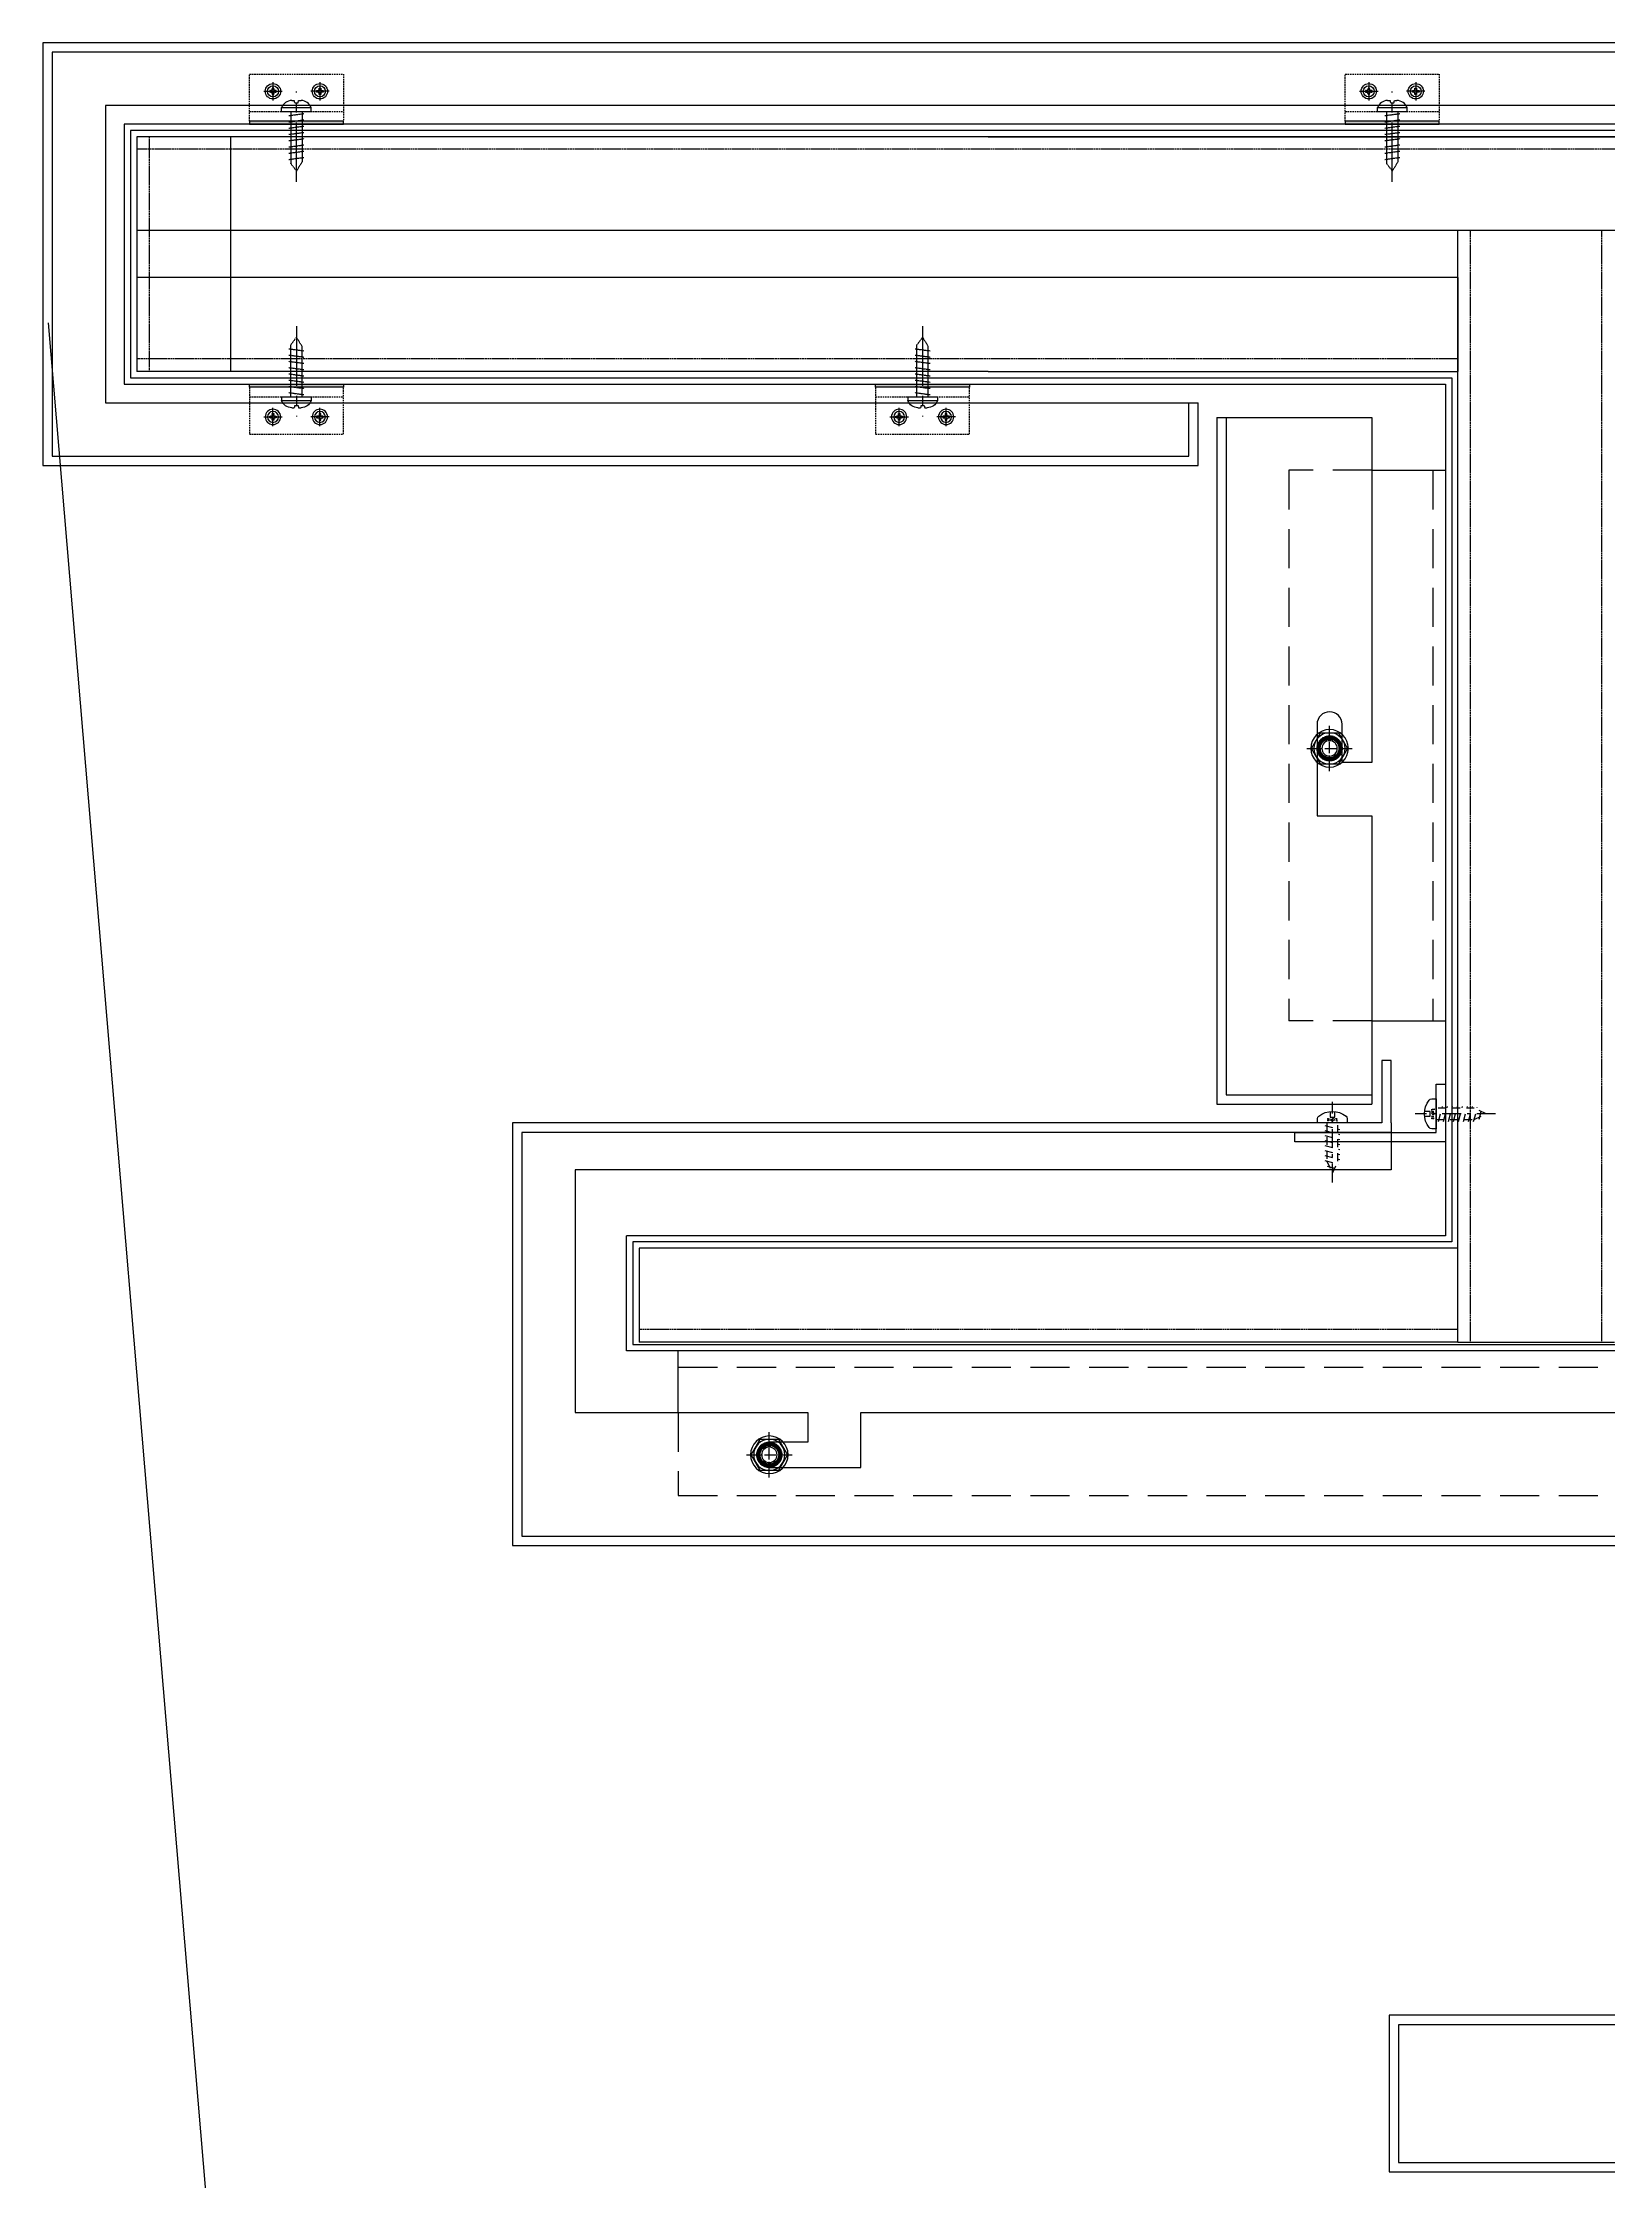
# Model space of a CAD drawing. Header units: millimetres. Extents: x 0 to 119933, y -45162 to 41221.
# Drawn here: x 35800 to 36300, y 1144 to 1827 of the extents above; entities that cross this region are included whole.
import ezdxf
from ezdxf.enums import TextEntityAlignment as Align

# ---------------------------------------------------------------- set-up
doc = ezdxf.new("R2010")
doc.units = ezdxf.units.MM
for name, pattern in [('( Dashed )', [0.75, 0.5, -0.25]), ('ACAD_ISO04W100', [30, 24, -3, 0, -3]), ('CENTER', [2, 1.25, -0.25, 0.25, -0.25]), ('CENTER-PISA', [11, 6, -2, 1, -2]), ('CENTER2', [28.575000000000003, 19.05, -3.175, 3.175, -3.175]), ('DASHED', [0.75, 0.5, -0.25]), ('HIDDEN', [0.375, 0.25, -0.125]), ('HIDDEN-PISA', [4.5, 2.5, -2]), ('HIDDEN2', [0.1875, 0.125, -0.0625])]:
    doc.linetypes.add(name, pattern=pattern)
doc.layers.get('DEFPOINTS').update_dxf_attribs({"color": 166})
for name, color, linetype in [('AXIS', 1, 'ACAD_ISO04W100'), ('CASTFIX', 1, 'Continuous'), ('F-Alum', 4, 'Continuous'), ('F-hatch', 8, 'Continuous'), ('F-Misc', 8, 'Continuous'), ('F-steel', 3, 'Continuous'), ('F_ALUM', 4, 'Continuous'), ('F_FIXS', 1, 'Continuous'), ('F_STEL', 3, 'Continuous'), ('HIDDEN', 1, 'HIDDEN'), ('中心线', 1, 'CENTER2'), ('螺栓钉类', 241, 'Continuous')]:
    doc.layers.add(name, color=color, linetype=linetype)
doc.styles.add('ROMANS', font='simplex.shx', dxfattribs={"width": 0.8, "bigfont": 'hztxt.shx'})

# ---------------------------------------------------------------- blocks, each defined once
blk = doc.blocks.new('*U74')
at = {"layer": '中心线', "color": 1, "linetype": 'CENTER', "ltscale": 2.880967836669056}
for p, q in [((0, 7.261888359942759), (0, -7.261888359942759)), ((7.261888359942532, 0), (-7.261888359942532, 0))]:
    blk.add_line(p, q, dxfattribs=at)
at = {"layer": '螺栓钉类', "linetype": 'ByBlock'}
blk.add_lwpolyline([(5, 2.886751345947687), (0, 5.773502691895828), (-5, 2.886751345947687), (-5, -2.886751345948596), (0, -5.773502691896738), (5, -2.886751345948596)], close=True, dxfattribs=at)
for centre, radius in [((-0.0182613354672867, 2.273736754432321e-13), 6), ((0, 0), 5), ((0, 0), 2.45873412263461)]:
    blk.add_circle(centre, radius, dxfattribs=at)
blk.add_arc((0, 0), 3, 270, 180, dxfattribs=at)
blk = doc.blocks.new('#10x16_Pan')
at = {"color": 8, "linetype": 'HIDDEN-PISA'}
for p, q in [((0.8138438763298268, 2.400000000000318), (2.099999999999227, -2.399999999999693)), ((2.41384387632985, 2.400000000000318), (3.69999999999925, -2.399999999999693)), ((4.013843876329872, 2.400000000000318), (5.299999999999272, -2.399999999999693)), ((5.613843876329895, 2.400000000000318), (6.899999999999295, -2.399999999999693)), ((7.213843876329918, 2.400000000000318), (8.499999999999318, -2.399999999999693)), ((8.81384387632994, 2.400000000000318), (10.09999999999934, -2.399999999999693)), ((10.41384387632996, 2.400000000000318), (11.69999999999936, -2.399999999999693)), ((12.01384387632999, 2.400000000000318), (13.19201573850921, -1.996997249700655)), ((13.79835977367821, 1.711377296292767), (14.61269961616347, -1.327780370489904))]:
    blk.add_line(p, q, dxfattribs=at)
at = {"color": 0, "linetype": 'ByBlock'}
blk.add_lwpolyline([(0, 4.749999999999886), (-1.390168594290003, 4.749999999999886, 0.2285372899447186), (-2.172696025254254, 4.372616109497017, 0.3492883748538538), (-2.172696025254254, -4.372616109497244, 0.2285372899447485), (-1.390168594289833, -4.750000000000114), (0, -4.749999999999886)], format="xyb", close=True, dxfattribs=at)
at = {"color": 8, "linetype": 'HIDDEN-PISA'}
for points in [[(-3.659838021111909, 0.7499999999998863), (-1.849999999999966, 0.7499999999998863), (-1.850000000000023, -0.7500000000001137), (-3.659838021111909, -0.7500000000001137)], [(-6.252776074688882e-13, 1.790000000000305), (12.19999999999936, 1.790000000000305), (15.99999999999937, 2.842170943040401e-13), (12.19999999999925, -1.789999999999736), (-6.252776074688882e-13, -1.789999999999736)]]:
    blk.add_lwpolyline(points, dxfattribs=at)
at = {"layer": 'AXIS', "color": 8, "linetype": 'CENTER-PISA'}
blk.add_line((18.989094196, 2.842170943040401e-13), (-6.70000000000033, 2.842170943040401e-13), dxfattribs=at)
at = {"layer": 'DEFPOINTS', "color": 8, "linetype": 'ByBlock', "style": 'ROMANS', "width": 0.8}
blk.add_text('#10x16', height=0.75, rotation=90, dxfattribs=at).set_placement((-1, 2.273736754432321e-13), align=Align.MIDDLE)
blk = doc.blocks.new('ding1')
at = {"layer": 'CASTFIX', "color": 8, "linetype": 'HIDDEN2'}
for p, q in [((1212.880535677697, -4181.857616678883), (1214.680535677697, -4178.922834070187)), ((1214.680535677697, -4178.922834070187), (1216.480535677697, -4181.33858421964)), ((1217.080535677697, -4182.623013990795), (1212.280535677697, -4183.266124916723)), ((1217.080535677697, -4184.623013990795), (1212.280535677697, -4185.266124916723)), ((1217.080535677697, -4186.623013990795), (1212.280535677697, -4187.266124916723)), ((1212.880535677697, -4197.922834070187), (1212.880535677697, -4181.857616678883)), ((1216.480535677697, -4197.922834070187), (1216.480535677697, -4181.33858421964)), ((1217.080535677697, -4188.623013990795), (1212.280535677697, -4189.266124916723)), ((1217.080535677697, -4190.623013990795), (1212.280535677697, -4191.266124916723)), ((1217.080535677697, -4192.623013990795), (1212.280535677697, -4193.266124916723)), ((1217.080535677697, -4194.623013990795), (1212.280535677697, -4195.266124916723)), ((1217.080535677697, -4196.623013990795), (1212.280535677697, -4197.266124916723))]:
    blk.add_line(p, q, dxfattribs=at)
at = {"layer": 'CASTFIX', "color": 9, "linetype": 'CENTER2'}
blk.add_line((1214.680535677697, -4175.415606518631), (1214.680535677697, -4204.300201433828), dxfattribs=at)
at = {"layer": 'CASTFIX'}
for p, q in [((1209.930535677697, -4197.922834070187), (1209.930535677697, -4199.172834070187)), ((1219.430535677697, -4197.922834070187), (1209.930535677697, -4197.922834070187)), ((1219.430535677697, -4199.172834070187), (1209.930535677697, -4199.172834070187)), ((1219.430535677697, -4197.922834070187), (1219.430535677697, -4199.172834070187)), ((1213.980558336815, -4201.472834070186), (1213.180535677697, -4201.472834070186)), ((1214.18056401238, -4200.722834070186), (1213.980558336815, -4201.472834070186)), ((1215.180564012408, -4200.722834070186), (1214.18056401238, -4200.722834070186)), ((1215.180564012408, -4200.722834070186), (1215.380558336844, -4201.472834070186)), ((1216.180535677697, -4201.472834070186), (1215.380558336844, -4201.472834070186))]:
    blk.add_line(p, q, dxfattribs=at)
for centre, radius, start, end in [((1213.340443233555, -4197.800682089081), 3.675631999908295, 201.9199292038799, 267.5065728459988), ((1216.020628121838, -4197.800682089082), 3.675631999908523, 272.4934271540012, 338.080070796125)]:
    blk.add_arc(centre, radius, start, end, dxfattribs=at)
blk = doc.blocks.new('A$C20BB5686')
at = {"layer": 'F-hatch'}
blk.add_hatch(color=256, dxfattribs=at).paths.add_polyline_path([(0.9999999999417923, -15.0000000000291), (0.9999999999708962, 14.9999999999709), (-2.91038304567337e-11, 14.99999999996999), (-2.91038304567337e-11, -14.9999999999709)])
at = {"linetype": '( Dashed )'}
blk.add_line((4.039461135951569, 14.99999999997181), (4.039461135922465, -15.00000000002819), dxfattribs=at)
blk.add_lwpolyline([(0.9999999999417923, -15.0000000000291), (0.9999999999708962, 14.9999999999709), (15.9999999999709, 14.99999999989541), (15.99999999994179, -15.00000000004638), (0.9999999999417923, -15.0000000000291)], dxfattribs=at)
at = {"layer": 'F-hatch'}
blk.add_lwpolyline([(0.9999999999417923, -15.0000000000291), (0.9999999999708962, 14.9999999999709), (-2.91038304567337e-11, 14.99999999996999), (-2.91038304567337e-11, -14.9999999999709)], close=True, dxfattribs=at)
at = {"layer": 'F-Misc', "ltscale": 0.1}
for p, q in [((13.44999999995343, 7.499999999895408), (7.549999999988358, 7.499999999954525)), ((9.749999999970896, 7.749999999894499), (9.450000000011642, 7.749999999895408)), ((9.450000000011642, 7.749999999895408), (9.449999999982538, 7.249999999953616)), ((9.449999999982538, 7.249999999953616), (9.749999999941792, 7.249999999896318)), ((10.74999999994179, 8.550000000000182), (10.24999999994179, 8.550000000000182)), ((10.24999999994179, 8.550000000000182), (10.24999999994179, 8.249999999895408)), ((10.49999999994179, 10.44999999990705), (10.4999999999709, 4.549999999941974)), ((10.7499999999709, 8.249999999896318), (10.74999999994179, 8.550000000000182)), ((11.54999999995925, 7.74999999983811), (11.24999999994179, 7.749999999895408)), ((11.24999999994179, 7.249999999953616), (11.55000000001746, 7.249999999895408)), ((11.55000000001746, 7.249999999895408), (11.54999999995925, 7.74999999983811)), ((10.24999999994179, 6.7499999998372), (10.24999999994179, 6.44999999990705)), ((10.24999999994179, 6.44999999990705), (10.7499999999709, 6.449999999907959)), ((10.7499999999709, 6.449999999907959), (10.74999999994179, 6.7499999998372)), ((10.24999999991269, -6.450000000058026), (10.74999999994179, -6.450000000058026)), ((10.24999999994179, -6.749999999988177), (10.24999999991269, -6.450000000058026)), ((10.49999999994179, -10.45000000005803), (10.49999999994179, -4.55000000009295)), ((10.74999999994179, -6.450000000058026), (10.74999999994179, -6.750000000045475)), ((13.44999999995343, -7.500000000046384), (7.549999999930151, -7.499999999988177)), ((9.449999999953434, -7.249999999987267), (9.749999999941792, -7.250000000104592)), ((9.449999999953434, -7.750000000046384), (9.449999999953434, -7.249999999987267)), ((9.749999999941792, -7.750000000046384), (9.449999999953434, -7.750000000046384)), ((10.24999999994179, -8.550000000034743), (10.24999999994179, -8.250000000046384)), ((10.74999999994179, -8.550000000033833), (10.24999999994179, -8.550000000034743)), ((10.74999999994179, -8.249999999988177), (10.74999999994179, -8.550000000033833)), ((11.24999999994179, -7.249999999988177), (11.54999999998836, -7.250000000046384)), ((11.54999999998836, -7.750000000103682), (11.24999999994179, -7.750000000104592)), ((11.54999999998836, -7.250000000046384), (11.54999999998836, -7.750000000103682))]:
    blk.add_line(p, q, dxfattribs=at)
for centre, radius in [((10.4999999999709, 7.499999999953616), 2.45), ((10.4999999999709, 7.499999999953616), 1.75), ((10.49999999994179, -7.499999999988177), 2.45), ((10.49999999994179, -7.499999999988177), 1.75)]:
    blk.add_circle(centre, radius, dxfattribs=at)
for centre, start, end in [((9.749999999941792, 8.249999999895408), 270, 0), ((9.749999999941792, 6.749999999895408), 0, 90), ((11.24999999994179, 8.249999999953616), 180, 270), ((11.24999999994179, 6.749999999895408), 90, 180), ((9.749999999941792, -6.750000000046384), 270, 0), ((11.24999999994179, -6.750000000046384), 180, 270), ((9.749999999941792, -8.250000000046384), 0, 90), ((11.2499999999709, -8.249999999987267), 90, 180)]:
    blk.add_arc(centre, 0.4999999999999999, start, end, dxfattribs=at)
at = {"layer": 'F-Misc', "ltscale": 0.1, "extrusion": (0, 0, -1), "xscale": -0.9999999999999999, "zscale": -0.9999999999999999, "rotation": 270}
blk.add_blockref('ding1', (4193.88337293014, -1214.680535673776), dxfattribs=at)

msp = doc.modelspace()

# ---------------------------------------------------------------- hatches: boundary and pattern name
at = {"layer": 'HIDDEN'}
h = msp.add_hatch(dxfattribs=at)
h.set_pattern_fill('ANSI38', color=256, angle=90)
h.set_pattern_definition([(135, (-40069.70045983786, 41193.89926746904), (-0.08838834764831845, -0.08838834764831845), []), (225, (-40069.70045983786, 41193.89926746904), (-0.08838834764831847, -0.2651650429449553), [0.3125, -0.1875])])
edge = h.paths.add_edge_path()
edge.add_arc((36210.8141101604, 1602.098172584519), 4, 0, 360)
edge = h.paths.add_edge_path(flags=17)
edge.add_arc((36210.8141101604, 1602.098172584519), 3, 0, 360)
h = msp.add_hatch(dxfattribs=at)
h.set_pattern_fill('ANSI38', color=256, angle=90)
h.set_pattern_definition([(135, (-40248.64086227526, 40968.27253859863), (-0.08838834764831845, -0.08838834764831845), []), (225, (-40248.64086227526, 40968.27253859863), (-0.08838834764831847, -0.2651650429449553), [0.3125, -0.1875])])
edge = h.paths.add_edge_path()
edge.add_arc((36031.87370772299, 1376.471443714108), 4, 0, 360)
edge = h.paths.add_edge_path(flags=17)
edge.add_arc((36031.87370772299, 1376.471443714108), 3, 0, 360)

# ---------------------------------------------------------------- linework, layer by layer
at = {"layer": 'F-Alum'}
for p, q in [((35801.50255626143, 1738.059827239427, -0.2748995637435344), (35907.63457266025, 478.727097885363, -0.27489883814703)), ((36224.32717951562, 1690.912684612995, -0.274896112017359), (36247.82699979737, 1690.912689943914, -0.274896112017359)), ((36224.3141101604, 1515.140343289793, -0.274896112017359), (36247.81393044215, 1515.140348620713, -0.274896112017359)), ((36177.81411016529, 1491.471443718998, -0.274896112017359), (36224.3141101604, 1491.471443718998, -0.274896112017359)), ((36174.81411016529, 1488.471443718998, -0.274896112017359), (36224.3141101604, 1488.471443718998, -0.274896112017359))]:
    msp.add_line(p, q, dxfattribs=at)
at = {"layer": 'F-Alum', "color": 8, "linetype": 'DASHED', "ltscale": 25}
for p, q in [((36197.81100123277, 1690.912678597815, -0.274896112017359), (36197.79793187755, 1515.140337274614, -0.274896112017359)), ((36224.32717951562, 1690.912684612995, -0.274896112017359), (36197.81100123277, 1690.912678597815, -0.274896112017359)), ((36243.81100123277, 1690.912678597815, -0.274896112017359), (36243.7979318783, 1515.140347709705, -0.274896112017359)), ((36224.3141101604, 1515.140343289793, -0.274896112017359), (36197.79793187755, 1515.140337274614, -0.274896112017359)), ((36002.79160810204, 1404.467278539698, -0.274896112017359), (36408.97047539946, 1404.451045705791, -0.274896112017359)), ((36002.79161023122, 1389.971443714108, -0.2030247269891075), (36002.79058655252, 1363.467875343718, -0.1219666051086298)), ((36002.79058655252, 1363.467875343718, -0.1219666051086298), (36408.97047539946, 1363.451045705791, 0.09184786999237565))]:
    msp.add_line(p, q, dxfattribs=at)
at = {"layer": 'F-Alum'}
for points, elevation in [([(36224.3141101604, 1707.828142634331), (36224.3141101604, 1597.544549646787), (36214.8141101604, 1597.544549646787), (36214.8141101604, 1609.80643800681, 0.9999999999999999), (36206.8141101604, 1609.80643800681), (36206.8141101604, 1580.598172584549), (36224.3141101604, 1580.598172584549), (36224.3141101604, 1488.47144371894)], -0.5497922243243547), ([(35969.81411016529, 1389.971443714108), (36044.13559608301, 1389.971443714108), (36044.13559608301, 1380.471443714108), (36031.87370772299, 1380.471443714108, 0.9999999999999999), (36031.87370772299, 1372.471443714108), (36061.08197314525, 1372.471443714108), (36061.08197314525, 1389.971443714108), (36287.37162172078, 1389.971443714108)], -0.4421975751302856), ([(36286.87354724627, 1389.971443714108), (36340.57596138585, 1389.971443714108), (36340.57596138585, 1380.471443714108), (36328.31407302583, 1380.471443714108, 0.9999999999999999), (36328.31407302583, 1372.471443714108), (36357.52233844809, 1372.471443714108), (36357.52233844809, 1389.971443714108), (36449.8141101654, 1389.971443714108)], -0.4421975751302856)]:
    msp.add_lwpolyline(points, format="xyb", dxfattribs=dict(at, elevation=elevation))
at = {"layer": 'F-Alum', "ltscale": 250, "elevation": -0.274896112017359}
msp.add_lwpolyline([(36247.81393686781, 1476.471443718823), (36199.72640054364, 1476.471443718823), (36199.72640054364, 1479.471443718823), (36244.81393686781, 1479.471443718823), (36244.81393686781, 1494.864460335462), (36247.81393686781, 1494.864460335462)], close=True, dxfattribs=at)
at = {"layer": 'F-steel', "ltscale": 10}
for p, q in [((36693.7153394944, 1797.471441342437, -0.274896112017359), (35829.81411012536, 1797.471444774856, -0.274896112017359)), ((35829.81411016529, 1797.471443718998, -0.274896112017359), (35829.81411016529, 1722.471442663169, -0.274896112017359)), ((35859.81411016529, 1797.471443718998, -0.274896112017359), (35859.81411016529, 1722.471442663169, -0.274896112017359)), ((36101.81428121636, 1797.471441275178, 1.910278522719182), (36693.71533949446, 1797.471441275207, 1.910278522719182)), ((36693.71533949487, 1767.471441342437, -0.274896112017359), (35829.81411012536, 1767.471444774856, -0.274896112017359)), ((36251.81428121636, 1412.471614770038, 1.910278522719182), (36251.8142812163, 1767.471443098155, -0.5912228399889443)), ((36251.8142812163, 1752.471446162846, -0.274896112017359), (35829.81411012536, 1752.47144266314, -0.274896112017359)), ((36251.8142812163, 1752.471446162846, -0.274896112017359), (36251.8142812163, 1722.471446162788, 1.910278522719182)), ((36101.81428121642, 1722.471446162817, -0.274896112017359), (35829.81411012542, 1722.471442663169, -0.274896112017359)), ((36101.81428121636, 1722.471446162817, 1.910278522719182), (36251.8142812163, 1722.471446162788, 1.910278522719182)), ((35990.27657924755, 1442.471614770009, -0.274896112017359), (35990.27657924755, 1412.471614770038, -0.274896112017359)), ((36251.8142812163, 1442.471614770067, -0.274896112017359), (35990.27657924755, 1442.471614770009, -0.274896112017359)), ((36251.81428121642, 1412.471614770038, -0.274896112017359), (35990.27657924761, 1412.471614770038, -0.274896112017359)), ((36251.81428121636, 1412.471614770038, 1.910278522719182), (36301.81428121636, 1412.471614770038, 1.910278522719182))]:
    msp.add_line(p, q, dxfattribs=at)
at = {"layer": 'F_ALUM'}
for p, q in [((36165.81411016523, 1695.471443718998, -0.274896112017359), (36165.81411016523, 1712.471443718998, -0.274896112017359)), ((36168.81411016523, 1692.471443718998, -0.274896112017359), (36168.81411016523, 1712.471443718998, -0.274896112017359)), ((36174.81411016529, 1707.828142634331, -0.274896112017359), (36224.3141101604, 1707.828142634331, -0.5497922243243547)), ((36230.50842381385, 1502.471443718823, -0.274896112017359), (36227.50842381385, 1502.471443718823, -0.274896112017359)), ((36227.50842381385, 1502.471443718823, -0.274896112017359), (36227.50842381385, 1482.471443718823, -0.274896112017359)), ((36230.50842381385, 1482.471443718823, -0.274896112017359), (36230.50842381385, 1502.471443718823, -0.274896112017359)), ((36230.50842381385, 1482.471443718823, -0.274896112017359), (36230.50842381385, 1479.471443718823, -0.274896112017359)), ((36230.50842381385, 1482.471443718823, -0.274896112017359), (36230.50842381385, 1467.471443718823, -0.274896112017359)), ((36230.50842381385, 1467.471443718823, -0.274896112017359), (35969.81411016529, 1467.471443718998, -0.274896112017359)), ((35969.81411016529, 1467.471443718998, -0.274896112017359), (35969.81411016529, 1389.971443714108, -0.274896112017359)), ((36247.81394261686, 1446.471614770067, -0.274896112017359), (35986.27657924755, 1446.471614770009, -0.274896112017359)), ((36249.81394357979, 1444.471614770067, -0.274896112017359), (35988.27657924755, 1444.471614770009, -0.274896112017359)), ((36002.79161023122, 1389.971443714108, -0.2030247269891075), (36002.79160752747, 1409.728662264795, -0.274896112017359))]:
    msp.add_line(p, q, dxfattribs=at)
at = {"layer": 'F_ALUM', "elevation": -0.274896112017359}
for points in [[(36671.7167669193, 1827.471443718998), (35799.81411016529, 1827.471443718998), (35799.81411016529, 1692.471443718998), (36168.81411016523, 1692.471443718998)], [(36668.7167669193, 1824.471443718998), (35802.81411016529, 1824.471443718998), (35802.81411016529, 1695.471443718998), (36165.81411016523, 1695.471443718998)], [(36671.7167669193, 1807.471443718998), (35819.81411016529, 1807.471443718998), (35819.81411016529, 1712.471443718998), (36168.81411016523, 1712.471443718998)], [(36686.71677681606, 1801.471443718998), (35825.81411016529, 1801.471443718998), (35825.81411016529, 1718.471443718998), (36247.81388470012, 1718.471443718998), (36247.81394261686, 1446.471614770067)], [(36688.71677666751, 1799.471443718998), (35827.81411016529, 1799.471443718998), (35827.81411016529, 1720.471443718998), (36249.81388484396, 1720.471443718998), (36249.81394357979, 1444.471614770067)], [(36174.81411016529, 1707.828142634331), (36174.81411016529, 1488.471443718998)], [(36177.81411016529, 1707.828142634331), (36177.81411016529, 1491.471443718998)], [(36227.50842381385, 1482.471443718823), (35949.81411016529, 1482.471443718998), (35949.81411016529, 1347.471443718998), (36429.81411016529, 1347.471443718998), (36429.81411016529, 1197.471443718998), (36429.81411016529, 1197.471443718998), (36429.81411016529, 1147.471443718998), (36979.31411014212, 1147.471443718998)], [(36230.50842381385, 1479.471443718823), (35952.81411016529, 1479.471443718998), (35952.81411016529, 1350.471443718998), (36432.81411016529, 1350.471443718998), (36432.81411016529, 1194.471443718998), (36432.81411016529, 1194.471443718998), (36432.81411016529, 1150.471443718998), (36979.31411013292, 1150.471443718998)], [(36878.52969730808, 1167.471444502153), (36456.31392884668, 1167.471442433074), (36456.31390838261, 1409.728711794131), (35986.27657924755, 1409.728660461173), (35986.27657924755, 1446.471614770009)], [(35988.27657924755, 1444.471614770009), (35988.27657924755, 1411.728661230562), (36458.3139087251, 1411.728712507873), (36458.31392916694, 1169.471443485701), (36876.52969729831, 1169.471445051633)]]:
    msp.add_lwpolyline(points, dxfattribs=at)
for points in [[(36429.81411016529, 1197.471443718998), (36229.81411016529, 1197.471443718998), (36229.81411016529, 1147.471443718998), (36429.81411016529, 1147.471443718998)], [(36426.81411016529, 1194.471443718998), (36232.81411016529, 1194.471443718998), (36232.81411016529, 1150.471443718998), (36426.81411016529, 1150.471443718998)]]:
    msp.add_lwpolyline(points, close=True, dxfattribs=at)
at = {"layer": 'F_STEL', "color": 8, "linetype": 'HIDDEN'}
for p, q in [((35833.81411016529, 1797.471443718998, -0.274896112017359), (35833.81411016529, 1722.471442663169, -0.274896112017359)), ((36693.71533949446, 1793.471441342437, -0.274896112017359), (35829.81411012536, 1793.471444774827, -0.274896112017359)), ((36255.81428121636, 1412.471614770038, 1.910278522719182), (36255.81428121636, 1767.471443082264, -0.5912228398769708)), ((36297.81428121636, 1412.471614770038, 1.910278522719182), (36297.81428121642, 1767.471442915383, -0.591222838701043)), ((36251.8142812163, 1726.471446162817, -0.274896112017359), (35829.81411012536, 1726.471442663169, -0.274896112017359)), ((36251.8142812163, 1416.471614770038, -0.274896112017359), (35990.27657924755, 1416.471614770038, -0.274896112017359))]:
    msp.add_line(p, q, dxfattribs=at)
at = {"layer": 'HIDDEN'}
for centre, radius in [((36210.8141101604, 1602.098172584519, -0.274896112020997), 4), ((36210.8141101604, 1602.098172584519, -0.274896112020997), 3), ((36031.87370772299, 1376.471443714108, -0.1673014628232899), 4), ((36031.87370772299, 1376.471443714108, -0.1673014628232899), 3)]:
    msp.add_circle(centre, radius, dxfattribs=at)

# ---------------------------------------------------------------- block references
at = {"layer": 'F-Misc', "ltscale": 0.1, "rotation": 89.9999999530622}
for p in [(35880.83682137105, 1801.471443822316, -0.274896112017359), (36230.83682137105, 1801.471443822316, -0.274896112017359)]:
    msp.add_blockref('A$C20BB5686', p, dxfattribs=at)
at = {"layer": 'F-Misc', "ltscale": 0.1, "xscale": -1, "rotation": 90.00000004693781}
for p in [(35880.83682137105, 1718.47144255985, -0.274896112017359), (36080.83682137105, 1718.47144255985, -0.274896112017359)]:
    msp.add_blockref('A$C20BB5686', p, dxfattribs=at)
at = {"layer": 'F_FIXS', "xscale": -1}
for p, rotation in [((36211.71070988104, 1482.471443718765, -2.352476097567727), 90), ((36244.81393686781, 1485.379757868708, -0.274896112017359), 180)]:
    msp.add_blockref('#10x16_Pan', p, dxfattribs=dict(at, rotation=rotation))
at = {"layer": '螺栓钉类', "xscale": -1, "rotation": 90}
for p in [(36210.8141101604, 1602.098172584519, -0.274896112020997), (36031.87370772299, 1376.471443714108, -0.1673014628232899)]:
    msp.add_blockref('*U74', p, dxfattribs=at)

doc.saveas('drawing.dxf')
